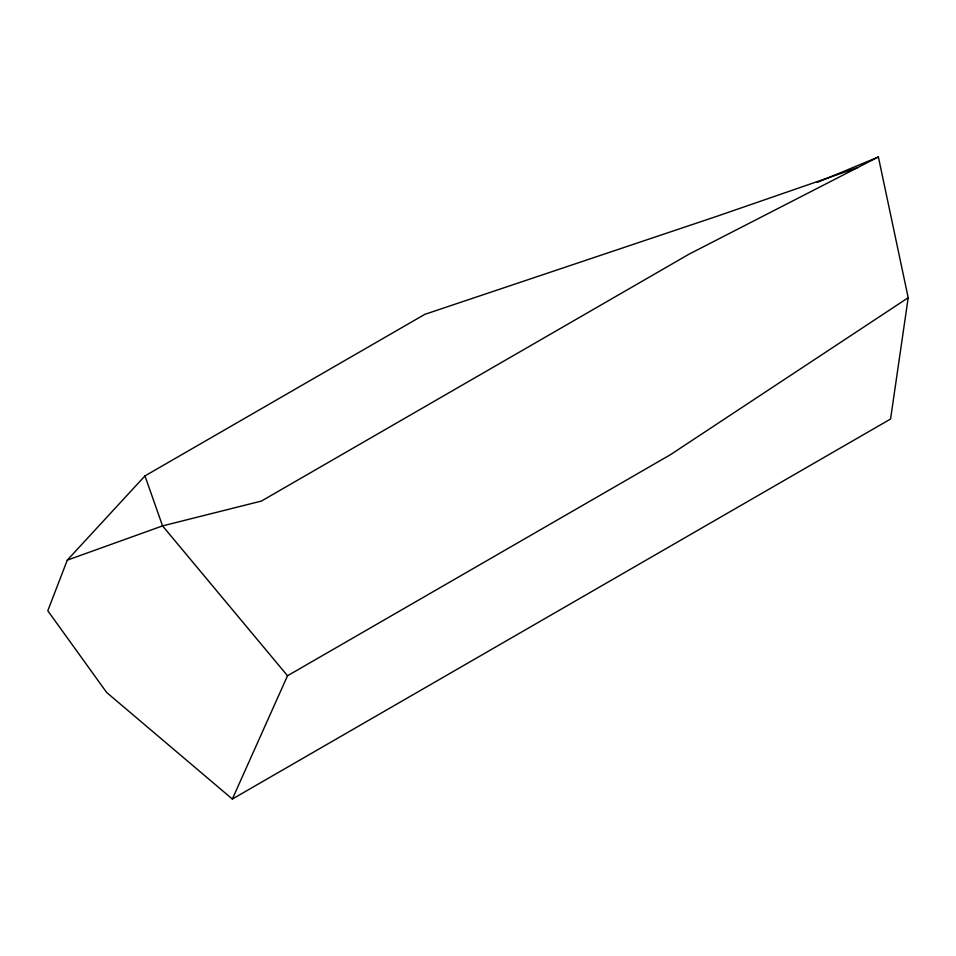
<?xml version="1.0" encoding="UTF-8"?>
<svg xmlns="http://www.w3.org/2000/svg" width="956" height="956" viewBox="0 0 956 956"><rect width="100%" height="100%" fill="white"/><g stroke="black" fill="none" stroke-linecap="round" stroke-linejoin="round"><path stroke-width="1.43" d="M817.249 182.393L878.373 156.963L908.2 297.734L890.562 419.027L232.344 799.037L106.666 692.491L47.8 610.765L67.278 560.144L144.965 475.909L424.846 314.333L717.108 216.223L857.424 167.718M232.344 799.037L287.517 675.761L670.455 454.686L908.2 297.734M878.373 156.963L689.133 254.117L261.394 501.075L162.556 525.896L67.278 560.144M287.517 675.761L162.556 525.896L144.965 475.909"/></g></svg>
